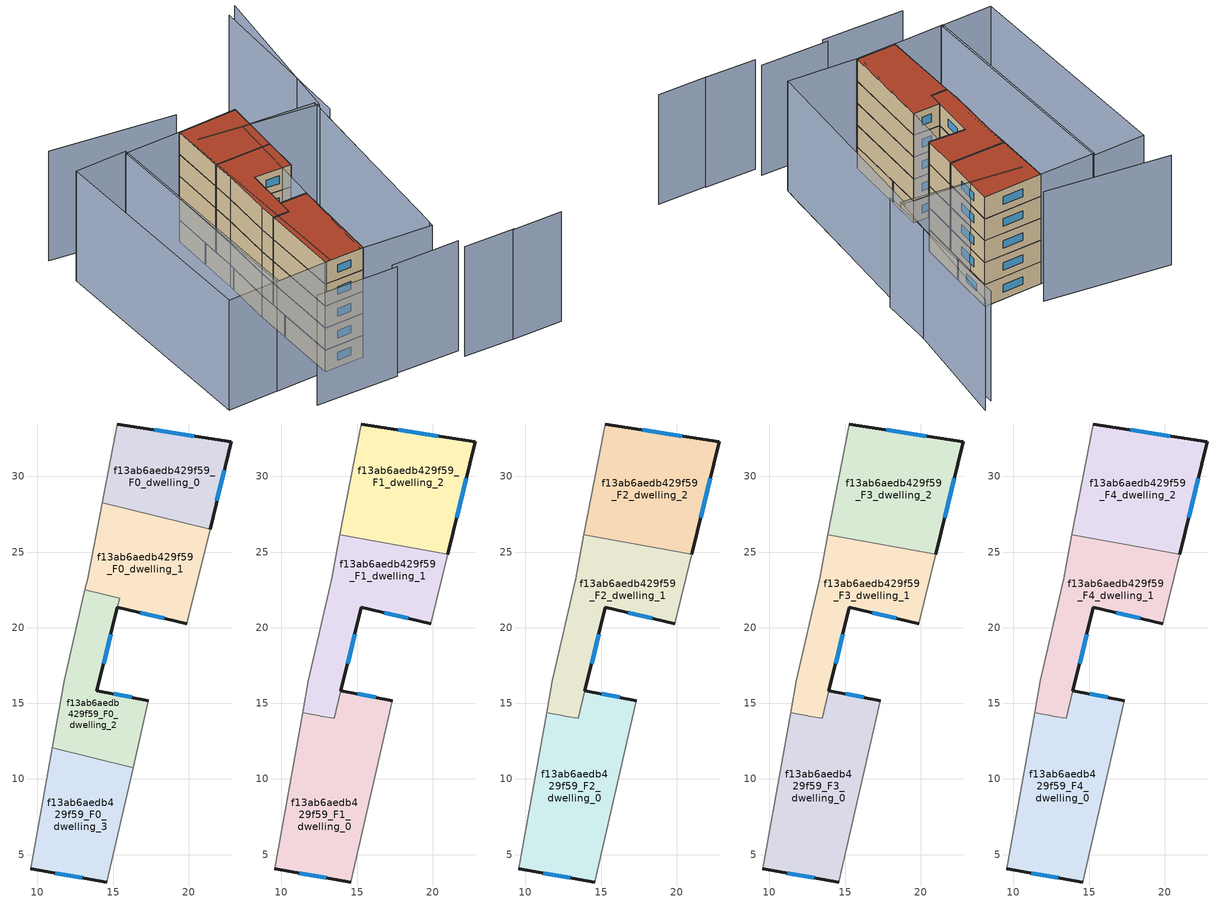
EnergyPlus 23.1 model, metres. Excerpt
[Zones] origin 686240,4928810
f13ab6aedb429f59_F0_dwelling_0
 floor ground (EU_floor_Construction): 21.41,26.51 22.82,32.29 15.27,33.47 14.27,28.26 z0
 wall outside (EU_wall_Construction): 15.27,33.47 22.82,32.29 21.41,26.51 z0:3
 wall to f13ab6aedb429f59_F0_dwelling_1 (EU_wall_Construction): 21.41,26.51 14.27,28.26 z0:3
 wall adiabatic (EU_wall_Construction): 14.27,28.26 15.27,33.47 z0:3
 window (EU_Window_Construction): 22.36,30.41 21.87,28.39 / 17.72,33.09 20.36,32.67 z0.98:2.02
f13ab6aedb429f59_F0_dwelling_1
 floor ground (EU_floor_Construction): 19.88,20.25 21.41,26.51 14.27,28.26 13.31,23.25 13.14,22.51 15.43,21.95 15.28,21.37 z0
 wall outside (EU_wall_Construction): 19.88,20.25 15.29,21.37 z0:3
 wall to f13ab6aedb429f59_F0_dwelling_2 (EU_wall_Construction): 15.28,21.37 15.43,21.95 13.14,22.51 z0:3
 wall adiabatic (EU_wall_Construction): 13.14,22.51 13.31,23.25 14.27,28.26 / 21.41,26.51 19.88,20.25 z0:3
 window (EU_Window_Construction): 18.39,20.61 16.78,21 z0.98:2.02
f13ab6aedb429f59_F0_dwelling_2
 floor ground (EU_floor_Construction): 16.32,10.76 17.34,15.19 13.93,15.83 15.29,21.36 15.43,21.95 13.14,22.51 11.78,16.51 10.98,12.06 z0
 wall outside (EU_wall_Construction): 15.29,21.36 13.93,15.83 17.34,15.19 z0:3
 wall to f13ab6aedb429f59_F0_dwelling_3 (EU_wall_Construction): 16.32,10.76 10.98,12.06 z0:3
 wall adiabatic (EU_wall_Construction): 10.98,12.06 11.78,16.51 13.14,22.51 / 17.34,15.19 16.32,10.76 z0:3
 window (EU_Window_Construction): 14.85,19.56 14.37,17.63 / 15.04,15.62 16.23,15.4 z0.98:2.02
f13ab6aedb429f59_F0_dwelling_3
 floor ground (EU_floor_Construction): 14.59,3.19 16.32,10.76 10.98,12.06 9.55,4.07 z0
 wall outside (EU_wall_Construction): 14.59,3.19 9.55,4.07 z0:3
 wall adiabatic (EU_wall_Construction): 16.32,10.76 14.59,3.19 / 9.55,4.07 10.98,12.06 z0:3
 window (EU_Window_Construction): 12.95,3.48 11.19,3.78 z0.98:2.02
f13ab6aedb429f59_F1_dwelling_0
 floor to f13ab6aedb429f59_F0_dwelling_3 (EU_floor_Construction): 14.59,3.19 16.32,10.76 10.98,12.06 9.55,4.07 z3
 floor to f13ab6aedb429f59_F0_dwelling_2 (EU_floor_Construction): 16.32,10.76 17.34,15.19 13.93,15.83 13.48,14.01 12.61,14.16 12.53,14.18 11.4,14.38 10.98,12.06 z3
 wall outside (EU_wall_Construction): 13.93,15.83 17.34,15.19 / 14.59,3.19 9.55,4.07 z3:6
 wall to f13ab6aedb429f59_F1_dwelling_1 (EU_wall_Construction): 11.4,14.38 12.53,14.18 12.61,14.16 13.48,14.01 13.93,15.83 z3:6
 wall adiabatic (EU_wall_Construction): 17.34,15.19 14.59,3.19 / 9.55,4.07 11.4,14.38 z3:6
 window (EU_Window_Construction): 15.04,15.62 16.23,15.4 / 12.95,3.48 11.19,3.78 z3.98:5.02
f13ab6aedb429f59_F1_dwelling_1
 floor to f13ab6aedb429f59_F0_dwelling_1 (EU_floor_Construction): 19.88,20.25 21.01,24.87 13.86,26.14 13.31,23.25 13.14,22.51 15.43,21.95 15.29,21.37 z3
 floor to f13ab6aedb429f59_F0_dwelling_2 (EU_floor_Construction): 13.48,14.01 15.29,21.36 15.43,21.95 13.14,22.51 11.78,16.51 11.4,14.38 12.53,14.18 12.61,14.16 z3
 wall outside (EU_wall_Construction): 19.88,20.25 15.29,21.37 13.93,15.83 z3:6
 wall adiabatic (EU_wall_Construction): 11.4,14.38 11.78,16.51 13.31,23.25 13.86,26.14 / 21.01,24.87 19.88,20.25 z3:6
 wall to f13ab6aedb429f59_F1_dwelling_2 (EU_wall_Construction): 13.86,26.14 21.01,24.87 z3:6
 window (EU_Window_Construction): 18.39,20.61 16.78,21 / 14.85,19.57 14.37,17.63 z3.98:5.02
f13ab6aedb429f59_F1_dwelling_2
 floor to f13ab6aedb429f59_F0_dwelling_0 (EU_floor_Construction): 21.41,26.51 22.82,32.29 15.27,33.47 14.27,28.26 z3
 floor to f13ab6aedb429f59_F0_dwelling_1 (EU_floor_Construction): 21.01,24.87 21.41,26.51 14.27,28.26 13.86,26.14 z3
 wall outside (EU_wall_Construction): 15.27,33.47 22.82,32.29 21.01,24.87 z3:6
 wall adiabatic (EU_wall_Construction): 13.86,26.14 15.27,33.47 z3:6
 window (EU_Window_Construction): 17.72,33.09 20.36,32.67 / 22.23,29.87 21.6,27.28 z3.98:5.02
f13ab6aedb429f59_F2_dwelling_0
 floor to f13ab6aedb429f59_F1_dwelling_0 (EU_floor_Construction): 14.59,3.19 17.34,15.19 13.93,15.83 13.48,14.01 12.61,14.16 12.53,14.18 11.4,14.38 9.55,4.07 z6
 wall outside (EU_wall_Construction): 13.93,15.83 17.34,15.19 / 14.59,3.19 9.55,4.07 z6:9
 wall to f13ab6aedb429f59_F2_dwelling_1 (EU_wall_Construction): 11.4,14.38 12.53,14.18 12.61,14.16 13.48,14.01 13.93,15.83 z6:9
 wall adiabatic (EU_wall_Construction): 17.34,15.19 14.59,3.19 / 9.55,4.07 11.4,14.38 z6:9
 window (EU_Window_Construction): 15.04,15.62 16.23,15.4 / 12.95,3.48 11.19,3.78 z6.98:8.02
f13ab6aedb429f59_F2_dwelling_1
 floor to f13ab6aedb429f59_F1_dwelling_1 (EU_floor_Construction): 19.88,20.25 21.01,24.87 13.86,26.14 13.31,23.25 11.78,16.51 11.4,14.38 12.53,14.18 12.61,14.16 13.48,14.01 15.29,21.37 z6
 wall outside (EU_wall_Construction): 19.88,20.25 15.29,21.37 13.93,15.83 z6:9
 wall adiabatic (EU_wall_Construction): 11.4,14.38 11.78,16.51 13.31,23.25 13.86,26.14 / 21.01,24.87 19.88,20.25 z6:9
 wall to f13ab6aedb429f59_F2_dwelling_2 (EU_wall_Construction): 13.86,26.14 21.01,24.87 z6:9
 window (EU_Window_Construction): 18.39,20.61 16.78,21 / 14.85,19.57 14.37,17.63 z6.98:8.02
f13ab6aedb429f59_F2_dwelling_2
 floor to f13ab6aedb429f59_F1_dwelling_2 (EU_floor_Construction): 21.01,24.87 22.82,32.29 15.27,33.47 13.86,26.14 z6
 wall outside (EU_wall_Construction): 15.27,33.47 22.82,32.29 21.01,24.87 z6:9
 wall adiabatic (EU_wall_Construction): 13.86,26.14 15.27,33.47 z6:9
 window (EU_Window_Construction): 17.72,33.09 20.36,32.67 / 22.23,29.87 21.6,27.28 z6.98:8.02
f13ab6aedb429f59_F3_dwelling_0
 floor to f13ab6aedb429f59_F2_dwelling_0 (EU_floor_Construction): 14.59,3.19 17.34,15.19 13.93,15.83 13.48,14.01 12.61,14.16 12.53,14.18 11.4,14.38 9.55,4.07 z9
 wall outside (EU_wall_Construction): 13.93,15.83 17.34,15.19 / 14.59,3.19 9.55,4.07 z9:12
 wall to f13ab6aedb429f59_F3_dwelling_1 (EU_wall_Construction): 11.4,14.38 12.53,14.18 12.61,14.16 13.48,14.01 13.93,15.83 z9:12
 wall adiabatic (EU_wall_Construction): 17.34,15.19 14.59,3.19 / 9.55,4.07 11.4,14.38 z9:12
 window (EU_Window_Construction): 15.04,15.62 16.23,15.4 / 12.95,3.48 11.19,3.78 z9.98:11.02
f13ab6aedb429f59_F3_dwelling_1
 floor to f13ab6aedb429f59_F2_dwelling_1 (EU_floor_Construction): 19.88,20.25 21.01,24.87 13.86,26.14 13.31,23.25 11.78,16.51 11.4,14.38 12.53,14.18 12.61,14.16 13.48,14.01 15.29,21.37 z9
 wall outside (EU_wall_Construction): 19.88,20.25 15.29,21.37 13.93,15.83 z9:12
 wall adiabatic (EU_wall_Construction): 11.4,14.38 11.78,16.51 13.31,23.25 13.86,26.14 / 21.01,24.87 19.88,20.25 z9:12
 wall to f13ab6aedb429f59_F3_dwelling_2 (EU_wall_Construction): 13.86,26.14 21.01,24.87 z9:12
 window (EU_Window_Construction): 18.39,20.61 16.78,21 / 14.85,19.57 14.37,17.63 z9.98:11.02
f13ab6aedb429f59_F3_dwelling_2
 floor to f13ab6aedb429f59_F2_dwelling_2 (EU_floor_Construction): 21.01,24.87 22.82,32.29 15.27,33.47 13.86,26.14 z9
 wall outside (EU_wall_Construction): 15.27,33.47 22.82,32.29 21.01,24.87 z9:12
 wall adiabatic (EU_wall_Construction): 13.86,26.14 15.27,33.47 z9:12
 window (EU_Window_Construction): 17.72,33.09 20.36,32.67 / 22.23,29.87 21.6,27.28 z9.98:11.02
f13ab6aedb429f59_F4_dwelling_0
 floor to f13ab6aedb429f59_F3_dwelling_0 (EU_floor_Construction): 14.59,3.19 17.34,15.19 13.93,15.83 13.48,14.01 12.61,14.16 12.53,14.18 11.4,14.38 9.55,4.07 z12
 wall outside (EU_wall_Construction): 13.93,15.83 17.34,15.19 / 14.59,3.19 9.55,4.07 z12:15
 wall to f13ab6aedb429f59_F4_dwelling_1 (EU_wall_Construction): 11.4,14.38 12.53,14.18 12.61,14.16 13.48,14.01 13.93,15.83 z12:15
 wall adiabatic (EU_wall_Construction): 17.34,15.19 14.59,3.19 / 9.55,4.07 11.4,14.38 z12:15
 window (EU_Window_Construction): 15.04,15.62 16.23,15.4 / 12.95,3.48 11.19,3.78 z12.98:14.02
 roof outside (EU_roof_Construction): 17.34,15.19 14.59,3.19 9.55,4.07 11.4,14.38 12.53,14.18 12.61,14.16 13.48,14.01 13.93,15.83 z15
f13ab6aedb429f59_F4_dwelling_1
 floor to f13ab6aedb429f59_F3_dwelling_1 (EU_floor_Construction): 19.88,20.25 21.01,24.87 13.86,26.14 13.31,23.25 11.78,16.51 11.4,14.38 12.53,14.18 12.61,14.16 13.48,14.01 15.29,21.37 z12
 wall outside (EU_wall_Construction): 19.88,20.25 15.29,21.37 13.93,15.83 z12:15
 wall adiabatic (EU_wall_Construction): 11.4,14.38 11.78,16.51 13.31,23.25 13.86,26.14 / 21.01,24.87 19.88,20.25 z12:15
 wall to f13ab6aedb429f59_F4_dwelling_2 (EU_wall_Construction): 13.86,26.14 21.01,24.87 z12:15
 window (EU_Window_Construction): 18.39,20.61 16.78,21 / 14.85,19.57 14.37,17.63 z12.98:14.02
 roof outside (EU_roof_Construction): 21.01,24.87 19.88,20.25 15.29,21.37 13.48,14.01 12.61,14.16 12.53,14.18 11.4,14.38 11.78,16.51 13.31,23.25 13.86,26.14 z15
f13ab6aedb429f59_F4_dwelling_2
 floor to f13ab6aedb429f59_F3_dwelling_2 (EU_floor_Construction): 21.01,24.87 22.82,32.29 15.27,33.47 13.86,26.14 z12
 wall outside (EU_wall_Construction): 15.27,33.47 22.82,32.29 21.01,24.87 z12:15
 wall adiabatic (EU_wall_Construction): 13.86,26.14 15.27,33.47 z12:15
 window (EU_Window_Construction): 17.72,33.09 20.36,32.67 / 22.23,29.87 21.6,27.28 z12.98:14.02
 roof outside (EU_roof_Construction): 22.82,32.29 21.01,24.87 13.86,26.14 15.27,33.47 z15
shading: 14.6,-1.49 23.12,-3.27 / 29.04,-5.92 35.29,-7.2 / 4.48,0.13 14.72,-2.1 / 22.84,-4.57 29.2,-5.92 / 23.33,1.67 29.71,25.78 / 30.51,25.07 34.91,45.77 / 36.63,46.62 30.23,26.44 / 30.23,26.44 15.76,31.02 / 17.38,36.12 2.22,40.92 / 30.03,27.01 23.14,0.93 / 23.14,0.93 14.19,3.29 / 14.19,3.29 21.09,29.38 / 21.09,29.38 30.03,27.01 / 8.15,34.68 15.27,33.47 / 15.27,33.47 10.25,3.95 / 10.25,3.95 3.13,5.16 / 3.13,5.16 8.15,34.68 / -3.25,6.27 1.77,36.05 / 1.77,36.05 8.41,34.93 / 8.41,34.93 3.39,5.15 / 3.39,5.15 -3.25,6.27 z0:15
[Building]
EU S2 Campaign: North Axis=0; Terrain=City; Solar Distribution=FullExterior
[Site:Location]
Bologna: Latitude=44.5; Longitude=11.25; Time Zone=1; Elevation=37
[SizingPeriod:WeatherFileDays]
AnnualSizingPeriod: Begin Month=1; Begin Day of Month=1; End Month=12; End Day of Month=31; Day of Week for Start Day=Monday; Use Weather File Daylight Saving Period=No; Use Weather File Rain and Snow Indicators=No
[MATERIAL]
EU_InternalMass_Material: Roughness=MediumRough; Thickness=0.1; Conductivity=1; Density=1800; Specific Heat=900; Thermal Absorptance=0.9; Solar Absorptance=0.7; Visible Absorptance=0.7
[MATERIAL:NOMASS] Roughness=MediumRough; Thermal Absorptance=0.9; Solar Absorptance=0.7; Visible Absorptance=0.7
Name | Thermal Resistance
EU_wall_NoMass | 0.905828
EU_roof_NoMass | 0.37593
EU_floor_NoMass | 0.67114
[WINDOWMATERIAL:SIMPLEGLAZINGSYSTEM]
EU_Window_SimpleGlazing: UFactor=4.52486; Solar Heat Gain Coefficient=0.85; Visible Transmittance=0.85
[CONSTRUCTION]
EU_wall_Construction: EU_wall_NoMass
EU_roof_Construction: EU_roof_NoMass
EU_floor_Construction: EU_floor_NoMass
EU_InternalMass_Construction: EU_InternalMass_Material
EU_Window_Construction: EU_Window_SimpleGlazing
[ZONE] Type=1; Multiplier=1; Ceiling Height=autocalculate; Floor Area=autocalculate; Part of Total Floor Area=Yes
Name | Volume
f13ab6aedb429f59_F0_dwelling_0 | 126.362
f13ab6aedb429f59_F1_dwelling_0; f13ab6aedb429f59_F2_dwelling_0; f13ab6aedb429f59_F3_dwelling_0; f13ab6aedb429f59_F4_dwelling_0 | 187.893
f13ab6aedb429f59_F0_dwelling_1 | 134.914
f13ab6aedb429f59_F1_dwelling_1; f13ab6aedb429f59_F2_dwelling_1; f13ab6aedb429f59_F3_dwelling_1; f13ab6aedb429f59_F4_dwelling_1 | 149.024
f13ab6aedb429f59_F0_dwelling_2 | 117.753
f13ab6aedb429f59_F1_dwelling_2; f13ab6aedb429f59_F2_dwelling_2; f13ab6aedb429f59_F3_dwelling_2; f13ab6aedb429f59_F4_dwelling_2 | 168.458
f13ab6aedb429f59_F0_dwelling_3 | 126.344
[INTERNALMASS] Construction=EU_InternalMass_Construction
Name | Zone or ZoneList | Surface Area
f13ab6aedb429f59_F0_dwelling_0_EU_InternalMass | f13ab6aedb429f59_F0_dwelling_0 | 42.1205
f13ab6aedb429f59_F0_dwelling_1_EU_InternalMass | f13ab6aedb429f59_F0_dwelling_1 | 44.9718
f13ab6aedb429f59_F0_dwelling_2_EU_InternalMass | f13ab6aedb429f59_F0_dwelling_2 | 39.2522
f13ab6aedb429f59_F0_dwelling_3_EU_InternalMass | f13ab6aedb429f59_F0_dwelling_3 | 42.1147
f13ab6aedb429f59_F1_dwelling_0_EU_InternalMass | f13ab6aedb429f59_F1_dwelling_0 | 62.6304
f13ab6aedb429f59_F1_dwelling_1_EU_InternalMass | f13ab6aedb429f59_F1_dwelling_1 | 49.6752
f13ab6aedb429f59_F1_dwelling_2_EU_InternalMass | f13ab6aedb429f59_F1_dwelling_2 | 56.1526
f13ab6aedb429f59_F2_dwelling_0_EU_InternalMass | f13ab6aedb429f59_F2_dwelling_0 | 62.6304
f13ab6aedb429f59_F2_dwelling_1_EU_InternalMass | f13ab6aedb429f59_F2_dwelling_1 | 49.6752
f13ab6aedb429f59_F2_dwelling_2_EU_InternalMass | f13ab6aedb429f59_F2_dwelling_2 | 56.1526
f13ab6aedb429f59_F3_dwelling_0_EU_InternalMass | f13ab6aedb429f59_F3_dwelling_0 | 62.6304
f13ab6aedb429f59_F3_dwelling_1_EU_InternalMass | f13ab6aedb429f59_F3_dwelling_1 | 49.6752
f13ab6aedb429f59_F3_dwelling_2_EU_InternalMass | f13ab6aedb429f59_F3_dwelling_2 | 56.1526
f13ab6aedb429f59_F4_dwelling_0_EU_InternalMass | f13ab6aedb429f59_F4_dwelling_0 | 62.6304
f13ab6aedb429f59_F4_dwelling_1_EU_InternalMass | f13ab6aedb429f59_F4_dwelling_1 | 49.6752
f13ab6aedb429f59_F4_dwelling_2_EU_InternalMass | f13ab6aedb429f59_F4_dwelling_2 | 56.1526
[OTHEREQUIPMENT] Fuel Type=Electricity; Design Level Calculation Method=Watts/Area; Power per Zone Floor Area=1; Fraction Latent=0; Fraction Radiant=0; Fraction Lost=0; Carbon Dioxide Generation Rate=0; EndUse Subcategory=EU_Step8_InternalGains
Name | Zone or ZoneList or Space or SpaceList | Schedule
EU_Step8_InternalGain_f13ab6aedb429f59_F0_dwelling_0_f000 | f13ab6aedb429f59_F0_dwelling_0 | EU_Step8_GainSchedule_f13ab6aedb429f59_F0_dwelling_0_f000
EU_Step8_InternalGain_f13ab6aedb429f59_F0_dwelling_1_f000 | f13ab6aedb429f59_F0_dwelling_1 | EU_Step8_GainSchedule_f13ab6aedb429f59_F0_dwelling_1_f000
EU_Step8_InternalGain_f13ab6aedb429f59_F0_dwelling_2_f000 | f13ab6aedb429f59_F0_dwelling_2 | EU_Step8_GainSchedule_f13ab6aedb429f59_F0_dwelling_2_f000
EU_Step8_InternalGain_f13ab6aedb429f59_F0_dwelling_3_f000 | f13ab6aedb429f59_F0_dwelling_3 | EU_Step8_GainSchedule_f13ab6aedb429f59_F0_dwelling_3_f000
EU_Step8_InternalGain_f13ab6aedb429f59_F1_dwelling_0_f000 | f13ab6aedb429f59_F1_dwelling_0 | EU_Step8_GainSchedule_f13ab6aedb429f59_F1_dwelling_0_f000
EU_Step8_InternalGain_f13ab6aedb429f59_F1_dwelling_1_f000 | f13ab6aedb429f59_F1_dwelling_1 | EU_Step8_GainSchedule_f13ab6aedb429f59_F1_dwelling_1_f000
EU_Step8_InternalGain_f13ab6aedb429f59_F1_dwelling_2_f000 | f13ab6aedb429f59_F1_dwelling_2 | EU_Step8_GainSchedule_f13ab6aedb429f59_F1_dwelling_2_f000
EU_Step8_InternalGain_f13ab6aedb429f59_F2_dwelling_0_f000 | f13ab6aedb429f59_F2_dwelling_0 | EU_Step8_GainSchedule_f13ab6aedb429f59_F2_dwelling_0_f000
EU_Step8_InternalGain_f13ab6aedb429f59_F2_dwelling_1_f000 | f13ab6aedb429f59_F2_dwelling_1 | EU_Step8_GainSchedule_f13ab6aedb429f59_F2_dwelling_1_f000
EU_Step8_InternalGain_f13ab6aedb429f59_F2_dwelling_2_f000 | f13ab6aedb429f59_F2_dwelling_2 | EU_Step8_GainSchedule_f13ab6aedb429f59_F2_dwelling_2_f000
EU_Step8_InternalGain_f13ab6aedb429f59_F3_dwelling_0_f000 | f13ab6aedb429f59_F3_dwelling_0 | EU_Step8_GainSchedule_f13ab6aedb429f59_F3_dwelling_0_f000
EU_Step8_InternalGain_f13ab6aedb429f59_F3_dwelling_1_f000 | f13ab6aedb429f59_F3_dwelling_1 | EU_Step8_GainSchedule_f13ab6aedb429f59_F3_dwelling_1_f000
EU_Step8_InternalGain_f13ab6aedb429f59_F3_dwelling_2_f000 | f13ab6aedb429f59_F3_dwelling_2 | EU_Step8_GainSchedule_f13ab6aedb429f59_F3_dwelling_2_f000
EU_Step8_InternalGain_f13ab6aedb429f59_F4_dwelling_0_f000 | f13ab6aedb429f59_F4_dwelling_0 | EU_Step8_GainSchedule_f13ab6aedb429f59_F4_dwelling_0_f000
EU_Step8_InternalGain_f13ab6aedb429f59_F4_dwelling_1_f000 | f13ab6aedb429f59_F4_dwelling_1 | EU_Step8_GainSchedule_f13ab6aedb429f59_F4_dwelling_1_f000
EU_Step8_InternalGain_f13ab6aedb429f59_F4_dwelling_2_f000 | f13ab6aedb429f59_F4_dwelling_2 | EU_Step8_GainSchedule_f13ab6aedb429f59_F4_dwelling_2_f000
[ZONEVENTILATION:DESIGNFLOWRATE] Schedule=EU_AlwaysOn; Design Flow Rate Calculation Method=AirChanges/Hour; Air Changes per Hour=0.73129; Ventilation Type=Natural; Fan Pressure Rise=0; Fan Total Efficiency=1; Constant Term Coefficient=1; Temperature Term Coefficient=0; Velocity Term Coefficient=0; Velocity Squared Term Coefficient=0; Minimum Indoor Temperature=-100; Maximum Indoor Temperature=100; Delta Temperature=-100; Minimum Outdoor Temperature=-100; Maximum Outdoor Temperature=100; Maximum Wind Speed=40
Name | Zone or ZoneList or Space or SpaceList
EU_ConstantAir_f13ab6aedb429f59_F0_dwelling_0 | f13ab6aedb429f59_F0_dwelling_0
EU_ConstantAir_f13ab6aedb429f59_F0_dwelling_1 | f13ab6aedb429f59_F0_dwelling_1
EU_ConstantAir_f13ab6aedb429f59_F0_dwelling_2 | f13ab6aedb429f59_F0_dwelling_2
EU_ConstantAir_f13ab6aedb429f59_F0_dwelling_3 | f13ab6aedb429f59_F0_dwelling_3
EU_ConstantAir_f13ab6aedb429f59_F1_dwelling_0 | f13ab6aedb429f59_F1_dwelling_0
EU_ConstantAir_f13ab6aedb429f59_F1_dwelling_1 | f13ab6aedb429f59_F1_dwelling_1
EU_ConstantAir_f13ab6aedb429f59_F1_dwelling_2 | f13ab6aedb429f59_F1_dwelling_2
EU_ConstantAir_f13ab6aedb429f59_F2_dwelling_0 | f13ab6aedb429f59_F2_dwelling_0
EU_ConstantAir_f13ab6aedb429f59_F2_dwelling_1 | f13ab6aedb429f59_F2_dwelling_1
EU_ConstantAir_f13ab6aedb429f59_F2_dwelling_2 | f13ab6aedb429f59_F2_dwelling_2
EU_ConstantAir_f13ab6aedb429f59_F3_dwelling_0 | f13ab6aedb429f59_F3_dwelling_0
EU_ConstantAir_f13ab6aedb429f59_F3_dwelling_1 | f13ab6aedb429f59_F3_dwelling_1
EU_ConstantAir_f13ab6aedb429f59_F3_dwelling_2 | f13ab6aedb429f59_F3_dwelling_2
EU_ConstantAir_f13ab6aedb429f59_F4_dwelling_0 | f13ab6aedb429f59_F4_dwelling_0
EU_ConstantAir_f13ab6aedb429f59_F4_dwelling_1 | f13ab6aedb429f59_F4_dwelling_1
EU_ConstantAir_f13ab6aedb429f59_F4_dwelling_2 | f13ab6aedb429f59_F4_dwelling_2
[HVACTEMPLATE:THERMOSTAT] Constant Heating Setpoint=20; Constant Cooling Setpoint=50
EU_HeatOnly_f13ab6aedb429f59_F0_dwelling_0; EU_HeatOnly_f13ab6aedb429f59_F0_dwelling_1; EU_HeatOnly_f13ab6aedb429f59_F0_dwelling_2; EU_HeatOnly_f13ab6aedb429f59_F0_dwelling_3; EU_HeatOnly_f13ab6aedb429f59_F1_dwelling_0; EU_HeatOnly_f13ab6aedb429f59_F1_dwelling_1; EU_HeatOnly_f13ab6aedb429f59_F1_dwelling_2; EU_HeatOnly_f13ab6aedb429f59_F2_dwelling_0; EU_HeatOnly_f13ab6aedb429f59_F2_dwelling_1; EU_HeatOnly_f13ab6aedb429f59_F2_dwelling_2; EU_HeatOnly_f13ab6aedb429f59_F3_dwelling_0; EU_HeatOnly_f13ab6aedb429f59_F3_dwelling_1; EU_HeatOnly_f13ab6aedb429f59_F3_dwelling_2; EU_HeatOnly_f13ab6aedb429f59_F4_dwelling_0; EU_HeatOnly_f13ab6aedb429f59_F4_dwelling_1; EU_HeatOnly_f13ab6aedb429f59_F4_dwelling_2
[HVACTEMPLATE:ZONE:IDEALLOADSAIRSYSTEM] System Availability Schedule=EU_AlwaysOn; Maximum Heating Supply Air Temperature=50; Minimum Cooling Supply Air Temperature=13; Maximum Heating Supply Air Humidity Ratio=0.0156; Minimum Cooling Supply Air Humidity Ratio=0.0077; Heating Limit=NoLimit; Cooling Limit=NoLimit; Heating Availability Schedule=EU_AlwaysOn; Cooling Availability Schedule=EU_CoolingOff; Dehumidification Control Type=ConstantSensibleHeatRatio; Cooling Sensible Heat Ratio=0.7; Dehumidification Setpoint=60; Humidification Control Type=None; Humidification Setpoint=30; Outdoor Air Method=None; Outdoor Air Flow Rate per Person=0.00944; Outdoor Air Flow Rate per Zone Floor Area=0; Outdoor Air Flow Rate per Zone=0; Demand Controlled Ventilation Type=None; Outdoor Air Economizer Type=NoEconomizer; Heat Recovery Type=None; Sensible Heat Recovery Effectiveness=0.7; Latent Heat Recovery Effectiveness=0.65
Name | Template Thermostat
f13ab6aedb429f59_F0_dwelling_0 | EU_HeatOnly_f13ab6aedb429f59_F0_dwelling_0
f13ab6aedb429f59_F0_dwelling_1 | EU_HeatOnly_f13ab6aedb429f59_F0_dwelling_1
f13ab6aedb429f59_F0_dwelling_2 | EU_HeatOnly_f13ab6aedb429f59_F0_dwelling_2
f13ab6aedb429f59_F0_dwelling_3 | EU_HeatOnly_f13ab6aedb429f59_F0_dwelling_3
f13ab6aedb429f59_F1_dwelling_0 | EU_HeatOnly_f13ab6aedb429f59_F1_dwelling_0
f13ab6aedb429f59_F1_dwelling_1 | EU_HeatOnly_f13ab6aedb429f59_F1_dwelling_1
f13ab6aedb429f59_F1_dwelling_2 | EU_HeatOnly_f13ab6aedb429f59_F1_dwelling_2
f13ab6aedb429f59_F2_dwelling_0 | EU_HeatOnly_f13ab6aedb429f59_F2_dwelling_0
f13ab6aedb429f59_F2_dwelling_1 | EU_HeatOnly_f13ab6aedb429f59_F2_dwelling_1
f13ab6aedb429f59_F2_dwelling_2 | EU_HeatOnly_f13ab6aedb429f59_F2_dwelling_2
f13ab6aedb429f59_F3_dwelling_0 | EU_HeatOnly_f13ab6aedb429f59_F3_dwelling_0
f13ab6aedb429f59_F3_dwelling_1 | EU_HeatOnly_f13ab6aedb429f59_F3_dwelling_1
f13ab6aedb429f59_F3_dwelling_2 | EU_HeatOnly_f13ab6aedb429f59_F3_dwelling_2
f13ab6aedb429f59_F4_dwelling_0 | EU_HeatOnly_f13ab6aedb429f59_F4_dwelling_0
f13ab6aedb429f59_F4_dwelling_1 | EU_HeatOnly_f13ab6aedb429f59_F4_dwelling_1
f13ab6aedb429f59_F4_dwelling_2 | EU_HeatOnly_f13ab6aedb429f59_F4_dwelling_2
[SIZING:ZONE] Zone Cooling Design Supply Air Temperature Input Method=SupplyAirTemperature; Zone Cooling Design Supply Air Temperature=13; Zone Heating Design Supply Air Temperature Input Method=SupplyAirTemperature; Zone Heating Design Supply Air Temperature=50; Zone Cooling Design Supply Air Humidity Ratio=0.008; Zone Heating Design Supply Air Humidity Ratio=0.008; Cooling Design Air Flow Method=DesignDay; Cooling Design Air Flow Rate=0; Cooling Minimum Air Flow per Zone Floor Area=0.000762; Cooling Minimum Air Flow=0; Cooling Minimum Air Flow Fraction=0.2; Heating Design Air Flow Method=DesignDay; Heating Design Air Flow Rate=0; Heating Maximum Air Flow per Zone Floor Area=0.002032; Heating Maximum Air Flow=0.141576; Heating Maximum Air Flow Fraction=0.3; Account for Dedicated Outdoor Air System=No; Dedicated Outdoor Air System Control Strategy=NeutralSupplyAir; Dedicated Outdoor Air Low Setpoint Temperature for Design=autosize; Dedicated Outdoor Air High Setpoint Temperature for Design=autosize; Zone Load Sizing Method=Sensible Load Only No Latent Load; Zone Latent Cooling Design Supply Air Humidity Ratio Input Method=HumidityRatioDifference; Zone Cooling Design Supply Air Humidity Ratio Difference=0.005; Zone Latent Heating Design Supply Air Humidity Ratio Input Method=HumidityRatioDifference; Zone Humidification Design Supply Air Humidity Ratio Difference=0.005
f13ab6aedb429f59_F0_dwelling_0; f13ab6aedb429f59_F0_dwelling_1; f13ab6aedb429f59_F0_dwelling_2; f13ab6aedb429f59_F0_dwelling_3; f13ab6aedb429f59_F1_dwelling_0; f13ab6aedb429f59_F1_dwelling_1; f13ab6aedb429f59_F1_dwelling_2; f13ab6aedb429f59_F2_dwelling_0; f13ab6aedb429f59_F2_dwelling_1; f13ab6aedb429f59_F2_dwelling_2; f13ab6aedb429f59_F3_dwelling_0; f13ab6aedb429f59_F3_dwelling_1; f13ab6aedb429f59_F3_dwelling_2; f13ab6aedb429f59_F4_dwelling_0; f13ab6aedb429f59_F4_dwelling_1; f13ab6aedb429f59_F4_dwelling_2
[SCHEDULE:CONSTANT]
Name | Hourly Value
EU_AlwaysOn | 1
EU_CoolingOff | 0
[SCHEDULE:FILE] Column Number=1; Rows to Skip at Top=0; Number of Hours of Data=8760; Column Separator=Comma; Interpolate to Timestep=No; Minutes per Item=60; Adjust Schedule for Daylight Savings=Yes
Name | File
EU_Step8_GainSchedule_f13ab6aedb429f59_F0_dwelling_0_f000 | ../../schedules/f13ab6aedb429f59/f13ab6aedb429f59_F0_dwelling_0_f000_gain.csv
EU_Step8_GainSchedule_f13ab6aedb429f59_F0_dwelling_1_f000 | ../../schedules/f13ab6aedb429f59/f13ab6aedb429f59_F0_dwelling_1_f000_gain.csv
EU_Step8_GainSchedule_f13ab6aedb429f59_F0_dwelling_2_f000 | ../../schedules/f13ab6aedb429f59/f13ab6aedb429f59_F0_dwelling_2_f000_gain.csv
EU_Step8_GainSchedule_f13ab6aedb429f59_F0_dwelling_3_f000 | ../../schedules/f13ab6aedb429f59/f13ab6aedb429f59_F0_dwelling_3_f000_gain.csv
EU_Step8_GainSchedule_f13ab6aedb429f59_F1_dwelling_0_f000 | ../../schedules/f13ab6aedb429f59/f13ab6aedb429f59_F1_dwelling_0_f000_gain.csv
EU_Step8_GainSchedule_f13ab6aedb429f59_F1_dwelling_1_f000 | ../../schedules/f13ab6aedb429f59/f13ab6aedb429f59_F1_dwelling_1_f000_gain.csv
EU_Step8_GainSchedule_f13ab6aedb429f59_F1_dwelling_2_f000 | ../../schedules/f13ab6aedb429f59/f13ab6aedb429f59_F1_dwelling_2_f000_gain.csv
EU_Step8_GainSchedule_f13ab6aedb429f59_F2_dwelling_0_f000 | ../../schedules/f13ab6aedb429f59/f13ab6aedb429f59_F2_dwelling_0_f000_gain.csv
EU_Step8_GainSchedule_f13ab6aedb429f59_F2_dwelling_1_f000 | ../../schedules/f13ab6aedb429f59/f13ab6aedb429f59_F2_dwelling_1_f000_gain.csv
EU_Step8_GainSchedule_f13ab6aedb429f59_F2_dwelling_2_f000 | ../../schedules/f13ab6aedb429f59/f13ab6aedb429f59_F2_dwelling_2_f000_gain.csv
EU_Step8_GainSchedule_f13ab6aedb429f59_F3_dwelling_0_f000 | ../../schedules/f13ab6aedb429f59/f13ab6aedb429f59_F3_dwelling_0_f000_gain.csv
EU_Step8_GainSchedule_f13ab6aedb429f59_F3_dwelling_1_f000 | ../../schedules/f13ab6aedb429f59/f13ab6aedb429f59_F3_dwelling_1_f000_gain.csv
EU_Step8_GainSchedule_f13ab6aedb429f59_F3_dwelling_2_f000 | ../../schedules/f13ab6aedb429f59/f13ab6aedb429f59_F3_dwelling_2_f000_gain.csv
EU_Step8_GainSchedule_f13ab6aedb429f59_F4_dwelling_0_f000 | ../../schedules/f13ab6aedb429f59/f13ab6aedb429f59_F4_dwelling_0_f000_gain.csv
EU_Step8_GainSchedule_f13ab6aedb429f59_F4_dwelling_1_f000 | ../../schedules/f13ab6aedb429f59/f13ab6aedb429f59_F4_dwelling_1_f000_gain.csv
EU_Step8_GainSchedule_f13ab6aedb429f59_F4_dwelling_2_f000 | ../../schedules/f13ab6aedb429f59/f13ab6aedb429f59_F4_dwelling_2_f000_gain.csv
